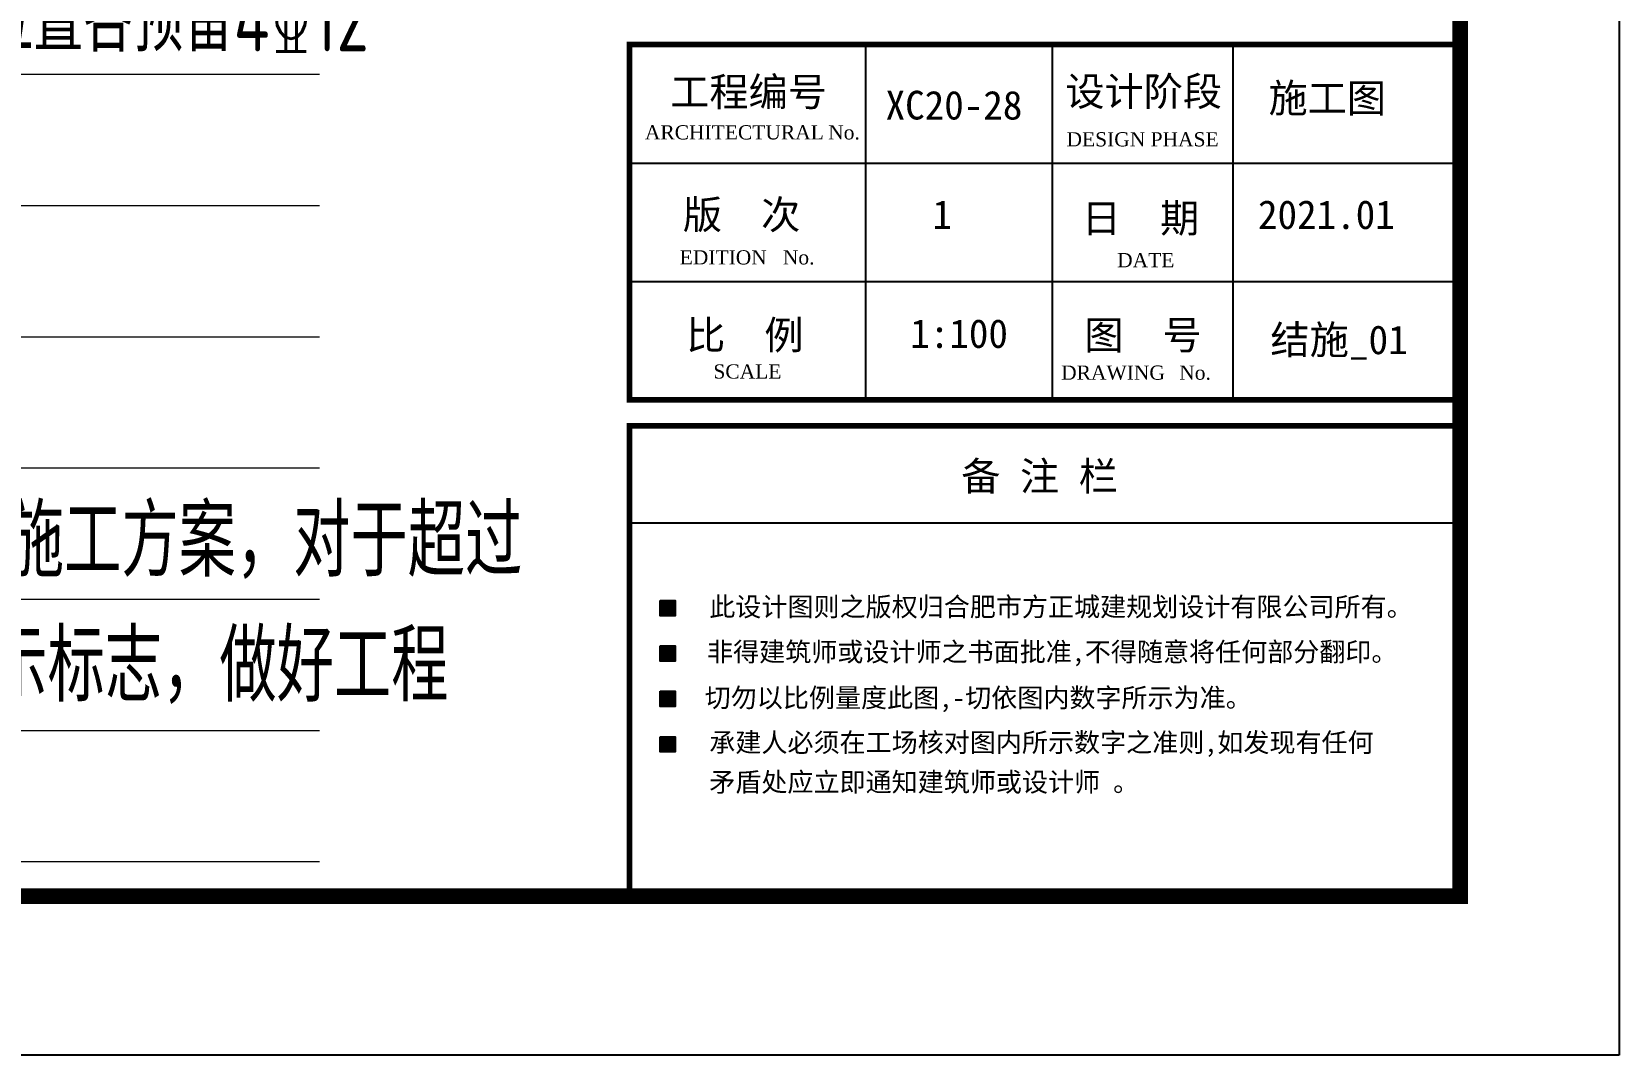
# Model space of a CAD drawing. Extents: x -3102990 to -851544, y -5293060 to -2540151.
# Drawn here: x -2669649 to -2659672, y -2672902 to -2666469 of the extents above; entities that cross this region are included whole.
import ezdxf
from ezdxf.enums import TextEntityAlignment as Align

# ---------------------------------------------------------------- set-up
doc = ezdxf.new("R2010")
doc.units = 0
doc.header["$LTSCALE"] = 1000
doc.layers.get('0').update_dxf_attribs({"linetype": 'CONTINUOUS'})
for name, color, linetype in [('1', 140, 'CONTINUOUS'), ('JZSM', 7, 'CONTINUOUS'), ('PUB_TEXT', 7, 'CONTINUOUS'), ('PUB_TITLE', 4, 'CONTINUOUS'), ('填充', 8, 'CONTINUOUS')]:
    doc.layers.add(name, color=color, linetype=linetype)
doc.layers.add('yichutu', color=7, linetype='CONTINUOUS', true_color=0xffffff, plot=False)
doc.styles.add('GHF', font='times.ttf')
doc.styles.add('STYLE1', font='simhei.ttf', dxfattribs={"width": 0.8})
doc.styles.add('TSSD_Rein', font='Tssdeng.shx', dxfattribs={"width": 0.75, "bigfont": 'hztxt.shx'})

# ---------------------------------------------------------------- blocks, each defined once
blk = doc.blocks.new('yct-891-420-89100-42000-100-2004.0')
at = {"layer": 'yichutu', "color": 7, "true_color": 0xffffff}
blk.add_lwpolyline([(0, 0), (0, 42000), (89100, 42000), (89100, 0)], close=True, dxfattribs=at)
blk = doc.blocks.new('*U3139')
at = {"layer": 'PUB_TEXT', "style": 'STYLE1'}
blk.add_text('备 注 栏', height=180, dxfattribs=at).set_placement((503975.6, -819746.6))
blk = doc.blocks.new('A$C18BE6784')
for points in [[(83071.6, 2762.8), (83167.4, 2762.8), (83167.4, 2858.5), (83071.6, 2858.5)], [(83071.6, 2477.4), (83167.4, 2477.4), (83167.4, 2573.2), (83071.6, 2573.2)], [(83071.6, 2192), (83167.4, 2192), (83167.4, 2287.8), (83071.6, 2287.8)], [(83071.6, 1906.7), (83167.4, 1906.7), (83167.4, 2002.4), (83071.6, 2002.4)]]:
    blk.add_hatch(color=256).paths.add_polyline_path(points)
for points in [[(83071.6, 2858.5), (83167.4, 2858.5), (83167.4, 2762.8), (83071.6, 2762.8)], [(83071.6, 2573.2), (83167.4, 2573.2), (83167.4, 2477.4), (83071.6, 2477.4)], [(83071.6, 2287.8), (83167.4, 2287.8), (83167.4, 2192), (83071.6, 2192)], [(83071.6, 2002.4), (83167.4, 2002.4), (83167.4, 1906.7), (83071.6, 1906.7)]]:
    blk.add_lwpolyline(points, close=True)
at = {"layer": '1'}
blk.add_line((83329, 3956.1), (88100, 3956.1), dxfattribs=at)
at = {"layer": 'PUB_TITLE', "color": 4}
for p, q in [((82878.9, 6353.3), (88100, 6353.3)), ((82878.9, 6353.3), (88100, 6353.3)), ((84362, 6353.3), (84362, 4119.3)), ((85536.4, 6353.3), (85536.4, 4119.3)), ((86671.2, 6353.3), (86671.2, 4119.3)), ((82878.9, 5608.6), (88100, 5608.6)), ((82878.9, 4864), (88100, 4864)), ((82878.9, 3347.2), (88100, 3347.2))]:
    blk.add_line(p, q, dxfattribs=at)
at = {"layer": 'PUB_TITLE'}
blk.add_lwpolyline([(0, 0), (0, 42000), (89100, 42000), (89100, 0)], close=True, dxfattribs=at)
at = {"layer": 'PUB_TITLE', "const_width": 100}
blk.add_lwpolyline([(88100, 1000), (88100, 41000), (713.3, 41000), (713.3, 1000), (88100, 1000)], dxfattribs=at)
at = {"layer": 'PUB_TITLE', "color": 4, "const_width": 35.1}
blk.add_lwpolyline([(82878.9, 6353.3), (88100, 6353.3), (88100, 4119.3), (82878.9, 4119.3)], close=True, dxfattribs=at)
blk.add_lwpolyline([(82878.9, 1000), (82878.9, 3956.1), (88100, 3956.1), (88100, 1000)], dxfattribs=at)
at = {"xscale": 1.002951946575195, "yscale": 1.002951914444566, "zscale": 1.002951922000648}
blk.add_blockref('*U3139', (-420498.8, 825716.4), dxfattribs=at)
at = {"layer": 'PUB_TEXT'}
for s, height, style, p in [('工程编号', 180.53, 'STYLE1', (83135.3, 5966.1)), (' 设计阶段', 180.53, 'STYLE1', (85495.9, 5968.4)), ('施工图', 180.53, 'STYLE1', (86895.6, 5926.8)), ('XC20-28', 180.53, 'STYLE1', (84489.1, 5882.1)), ('ARCHITECTURAL', 89.363, 'GHF', (82976.2, 5756.8)), ('No.', 89.36, 'GHF', (84128.4, 5756.8)), ('     DESIGN PHASE', 89.363, 'GHF', (85457.4, 5713.1)), ('版  次', 180.53, 'STYLE1', (83214.7, 5194)), ('1', 180.5, 'STYLE1', (84783.5, 5194)), ('日  期', 180.53, 'STYLE1', (85722.1, 5171.7)), ('2021.01', 180.53, 'STYLE1', (86829.5, 5194)), ('EDITION', 89.36, 'GHF', (83195, 4971)), ('No.', 89.36, 'GHF', (83843.4, 4971)), ('DATE', 89.36, 'GHF', (85944.2, 4953.4)), ('比  例', 180.53, 'STYLE1', (83235.4, 4436.8)), ('1:100', 180.53, 'STYLE1', (84644, 4446.4)), ('图  号', 180.53, 'STYLE1', (85737.9, 4437)), ('SCALE', 89.36, 'GHF', (83406.8, 4253.7)), ('DRAWING', 89.36, 'GHF', (85592.2, 4246.3)), ('No.', 89.36, 'GHF', (86334.7, 4246.3))]:
    blk.add_text(s, height=height, dxfattribs=dict(at, style=style)).set_placement(p)
at = {"layer": 'PUB_TEXT', "style": 'STYLE1', "width": 1}
for s, p in [('此设计图则之版权归合肥市方正城建规划设计有限公司所有。', (83380.9, 2759.1)), ('非得建筑师或设计师之书面批准,不得随意将任何部分翻印。', (83366.8, 2475.9)), ('切勿以比例量度此图,-切依图内数字所示为准。', (83352.1, 2187.4)), ('承建人必须在工场核对图内所示数字之准则,如发现有任何', (83380.9, 1906.3)), ('矛盾处应立即通知建筑师或设计师 。', (83380.9, 1657.2))]:
    blk.add_text(s, height=120.053, dxfattribs=at).set_placement(p)

msp = doc.modelspace()

# ---------------------------------------------------------------- linework, layer by layer
at = {"layer": '填充', "color": 250, "lineweight": 5}
for p, q in [((-2667841.25, -2666738.18), (-2687263.96, -2666738.18)), ((-2667841.25, -2667562.99), (-2687263.96, -2667562.99)), ((-2667841.25, -2668387.81), (-2687263.96, -2668387.81)), ((-2667841.25, -2669212.62), (-2687263.96, -2669212.62)), ((-2667841.25, -2670037.43), (-2687263.96, -2670037.43)), ((-2667841.25, -2670862.24), (-2687263.96, -2670862.24)), ((-2667841.25, -2671687.05), (-2687265.78, -2671687.05))]:
    msp.add_line(p, q, dxfattribs=at)

# ---------------------------------------------------------------- block references
at = {"ltscale": 1.5}
msp.add_blockref('A$C18BE6784', (-2748771.8, -2672902.4), dxfattribs=at)
at = {"layer": 'yichutu'}
msp.add_blockref('yct-891-420-89100-42000-100-2004.0', (-2748771.8, -2672902.4), dxfattribs=at)

# ---------------------------------------------------------------- texts
at = {"linetype": 'Continuous', "style": 'TSSD_Rein', "width": 0.8}
for s, p in [('本工程钢结构安装工程属于危险性较大的分部分项工程，安装前，施工单位应组织工程技术人员编制专项施工方案，对于超过', (-2686366.08, -2669894.03, -16200000)), ('一定规模的危险性较大的分部分项工程，尚应组织专家论证。施工中应划定危险作业区域，设置醒目的警示标志，做好工程', (-2686469.68, -2670679.66, -16200000))]:
    msp.add_text(s, height=450, dxfattribs=at).set_placement(p)
at = {"layer": 'JZSM', "lineweight": 5, "style": 'TSSD_Rein', "width": 0.75}
msp.add_text('屋顶女儿墙每隔约3.0m左右设置一根构造柱，柱截面为墙宽x240,配纵筋4%%13212,箍筋%%1326@200，在上下楼层梁相应位置各预留4%%13212', height=420, dxfattribs=at).set_placement((-2686072.46, -2666592.69, -327.77))
at = {"layer": 'PUB_TEXT', "color": 3, "style": 'STYLE1'}
msp.add_text('结施_01', height=181, dxfattribs=at).set_placement((-2661432.77, -2668495.25), align=Align.CENTER)

doc.saveas('drawing.dxf')
